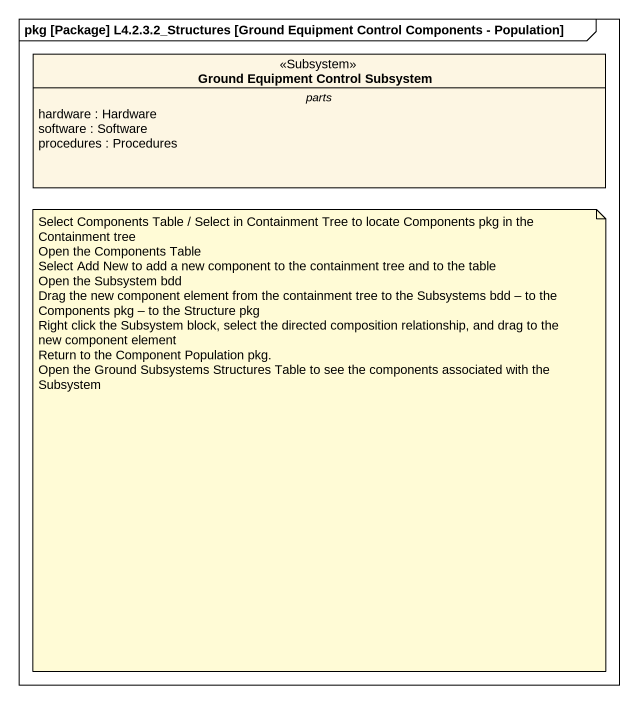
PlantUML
@startuml
mainframe pkg [Package] L4.2.3.2_Structures [Ground Equipment Control Components - Population]
hide circle
hide empty members
class "Ground Equipment Control Subsystem" as Ground_Equipment_Control <<Subsystem>> {
  -- parts --
  hardware : Hardware
  software : Software
  procedures : Procedures
}
note as N1
  Select Components Table / Select in Containment Tree to locate Components pkg in the Containment tree
  Open the Components Table
  Select Add New to add a new component to the containment tree and to the table
  Open the Subsystem bdd
  Drag the new component element from the containment tree to the Subsystems bdd – to the Components pkg – to the Structure pkg
  Right click the Subsystem block, select the directed composition relationship, and drag to the new component element
  Return to the Component Population pkg.
  Open the Ground Subsystems Structures Table to see the components associated with the Subsystem
end note
@enduml
